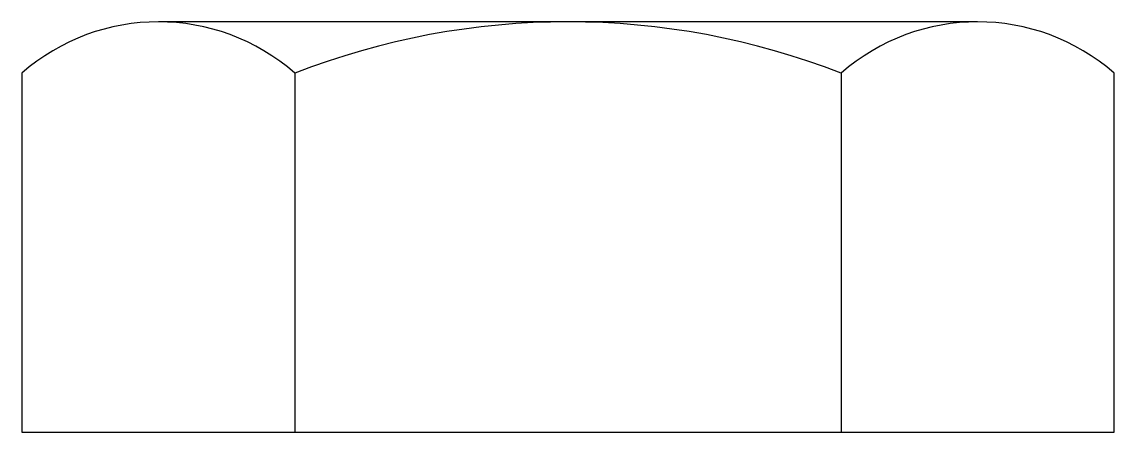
# Model space of a CAD drawing. Extents: x 444.2 to 481.2, y 249.4 to 263.3.
import ezdxf

# ---------------------------------------------------------------- set-up
doc = ezdxf.new("R2010")
doc.units = 0
doc.header["$LTSCALE"] = 10
doc.layers.get('0').update_dxf_attribs({"linetype": 'CONTINUOUS'})

msp = doc.modelspace()

# ---------------------------------------------------------------- linework, layer by layer
for p, q in [((476.5348, 263.344), (448.822, 263.344)), ((444.2032, 261.6065), (444.2032, 249.444)), ((453.4408, 261.6065), (453.4408, 249.444)), ((471.916, 261.6065), (471.916, 249.444)), ((481.1536, 249.444), (481.1536, 261.6065)), ((444.2032, 249.444), (481.1536, 249.444))]:
    msp.add_line(p, q)
for centre, radius, start, end in [((448.822, 256.3362), 7.0078, 48.76941, 131.2306), ((462.6784, 237.9189), 25.4251, 68.69537, 111.3046), ((476.5348, 256.3362), 7.0078, 48.76945, 131.2306)]:
    msp.add_arc(centre, radius, start, end)

doc.saveas('drawing.dxf')
